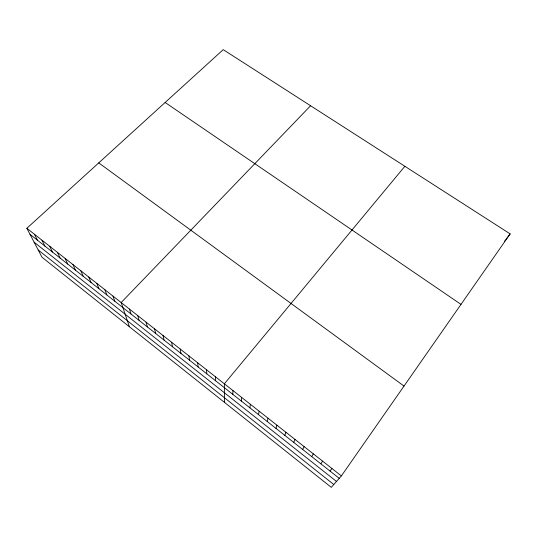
<?xml version="1.0" encoding="UTF-8"?>
<svg xmlns="http://www.w3.org/2000/svg" width="537" height="537" viewBox="0 0 537 537"><rect width="100%" height="100%" fill="white"/><g stroke="black" fill="none" stroke-linecap="round" stroke-linejoin="round"><path stroke-width="0.81" d="M232.823 394.359L232.957 390.567M241.335 401.072L241.616 397.387M249.906 407.831L250.343 404.26M258.539 414.645L259.136 411.181M267.238 421.511L267.997 418.155M276.005 428.425L276.917 425.183M284.832 435.393L285.912 432.265M293.732 442.414L294.981 439.4M302.693 449.489L304.11 446.596M311.728 456.618L313.319 453.839M320.831 463.8L322.596 461.142M341.364 475.923L510.15 233.89L223.217 49.646L26.85 228.285L41.98 257.223L331.302 487.354L341.364 475.923L26.85 228.285M504.364 241.489L505.324 240.227M505.8 239.603L510.15 233.89M330 471.036L331.94 468.506M404.871 166.289L224.365 383.801L224.439 402.354M310.581 105.749L121.167 302.546L129.437 326.785M165.141 102.48L460.994 304.378M98.748 162.879L404.025 386.076M30.005 234.32L339.243 478.326M34.126 242.207L336.498 481.454M38.194 249.98L333.799 484.515M34.402 234.233L37.442 240.193M42 240.22L44.94 246.107M49.659 246.248L52.485 252.061M57.372 252.323L60.084 258.055M65.145 258.438L67.736 264.097M72.972 264.6L75.449 270.178M80.859 270.809L83.215 276.307M88.8 277.065L91.035 282.475M96.801 283.361L98.909 288.691M104.863 289.712L106.85 294.954M112.985 296.109L114.844 301.264M129.41 309.037L131.008 314.017M137.714 315.581L139.184 320.468M146.084 322.166L147.413 326.966M154.515 328.812L155.71 333.511M163.013 335.497L164.067 340.102M171.578 342.244L172.491 346.748M180.204 349.037L180.976 353.447M188.903 355.877L189.521 360.193M197.663 362.777L198.14 366.986M206.497 369.731L206.819 373.833M215.391 376.739L215.565 380.74"/></g></svg>
